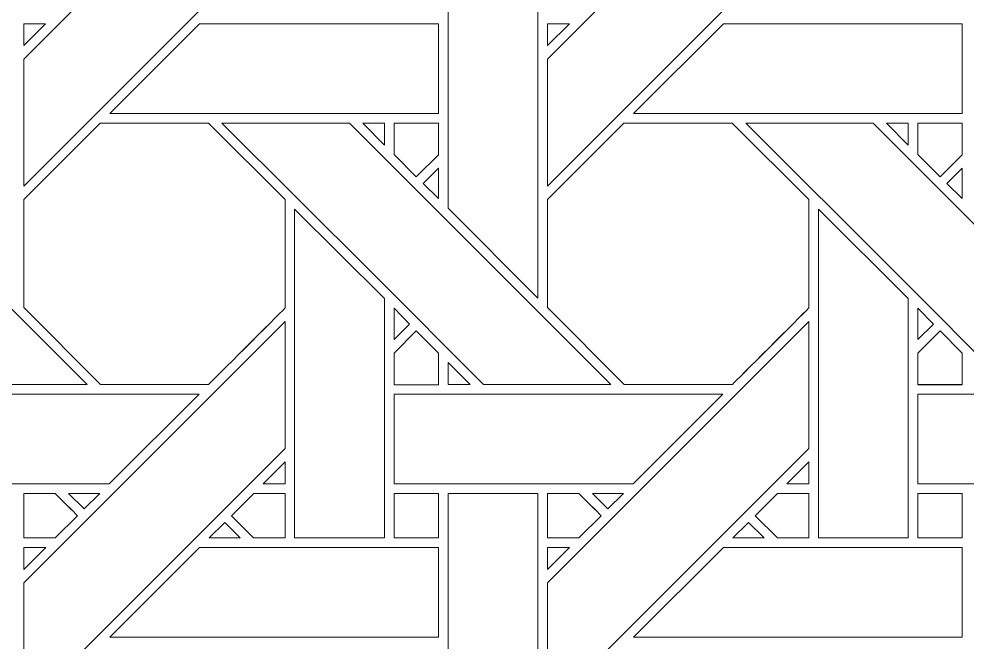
# Model space of a CAD drawing. Header units: inches. Extents: x 3.4 to 21.4, y 0.1 to 18.1.
# Drawn here: x 9.766 to 11.483, y 2.225 to 3.353 of the extents above; entities that cross this region are included whole.
import ezdxf

# ---------------------------------------------------------------- set-up
doc = ezdxf.new("R2010")
doc.units = ezdxf.units.IN
doc.header["$MEASUREMENT"] = 0
doc.layers.add('Design', color=7, linetype='Continuous', lineweight=0)

msp = doc.modelspace()

# ---------------------------------------------------------------- linework, layer by layer
at = {"layer": 'Design'}
for points, knots in [([(3.3829, 18.0948), (3.3829, 18.0948), (3.3829, 0.0948), (3.3829, 0.0948), (3.3829, 0.0948), (21.3829, 0.0948), (21.3829, 0.0948), (21.3829, 0.0948), (21.3829, 18.0948), (21.3829, 18.0948), (21.3829, 18.0948), (3.3829, 18.0948), (3.3829, 18.0948)], [0, 0, 0, 0, 1, 1, 1, 2, 2, 2, 3, 3, 3, 4, 4, 4, 4]), ([(4.2402, 17.2374), (4.2402, 17.2374), (4.2402, 0.9521), (4.2402, 0.9521), (4.2402, 0.9521), (20.5255, 0.9521), (20.5255, 0.9521), (20.5255, 0.9521), (20.5255, 17.2374), (20.5255, 17.2374), (20.5255, 17.2374), (4.2402, 17.2374), (4.2402, 17.2374)], [0, 0, 0, 0, 1, 1, 1, 2, 2, 2, 3, 3, 3, 4, 4, 4, 4]), ([(9.7742, 3.2807), (9.7742, 3.2807), (10.2479, 3.7543), (10.2479, 3.7543), (10.2479, 3.7543), (10.2479, 3.5243), (10.2479, 3.5243), (10.2479, 3.5243), (9.7742, 3.0506), (9.7742, 3.0506), (9.7742, 3.0506), (9.7742, 3.2807), (9.7742, 3.2807)], [0, 0, 0, 0, 1, 1, 1, 2, 2, 2, 3, 3, 3, 4, 4, 4, 4]), ([(10.7229, 3.2807), (10.7229, 3.2807), (11.1966, 3.7543), (11.1966, 3.7543), (11.1966, 3.7543), (11.1966, 3.5243), (11.1966, 3.5243), (11.1966, 3.5243), (10.7229, 3.0506), (10.7229, 3.0506), (10.7229, 3.0506), (10.7229, 3.2807), (10.7229, 3.2807)], [0, 0, 0, 0, 1, 1, 1, 2, 2, 2, 3, 3, 3, 4, 4, 4, 4]), ([(10.7058, 3.4428), (10.7058, 3.4428), (10.7058, 2.8477), (10.7058, 2.8477), (10.7058, 2.8477), (10.5429, 3.0106), (10.5429, 3.0106), (10.5429, 3.0106), (10.5429, 3.4428), (10.5429, 3.4428), (10.5429, 3.4428), (10.7058, 3.4428), (10.7058, 3.4428)], [0, 0, 0, 0, 1, 1, 1, 2, 2, 2, 3, 3, 3, 4, 4, 4, 4]), ([(9.814, 3.3449), (9.814, 3.3449), (9.7742, 3.3051), (9.7742, 3.3051), (9.7742, 3.3051), (9.7742, 3.3449), (9.7742, 3.3449), (9.7742, 3.3449), (9.814, 3.3449), (9.814, 3.3449)], [0, 0, 0, 0, 1, 1, 1, 2, 2, 2, 3, 3, 3, 3]), ([(9.9301, 3.1821), (9.9301, 3.1821), (10.0929, 3.3449), (10.0929, 3.3449), (10.0929, 3.3449), (10.5253, 3.3449), (10.5253, 3.3449), (10.5253, 3.3449), (10.5253, 3.1821), (10.5253, 3.1821), (10.5253, 3.1821), (9.9301, 3.1821), (9.9301, 3.1821)], [0, 0, 0, 0, 1, 1, 1, 2, 2, 2, 3, 3, 3, 4, 4, 4, 4]), ([(10.7628, 3.3449), (10.7628, 3.3449), (10.7229, 3.3051), (10.7229, 3.3051), (10.7229, 3.3051), (10.7229, 3.3449), (10.7229, 3.3449), (10.7229, 3.3449), (10.7628, 3.3449), (10.7628, 3.3449)], [0, 0, 0, 0, 1, 1, 1, 2, 2, 2, 3, 3, 3, 3]), ([(10.8788, 3.1821), (10.8788, 3.1821), (11.0416, 3.3449), (11.0416, 3.3449), (11.0416, 3.3449), (11.4741, 3.3449), (11.4741, 3.3449), (11.4741, 3.3449), (11.4741, 3.1821), (11.4741, 3.1821), (11.4741, 3.1821), (10.8788, 3.1821), (10.8788, 3.1821)], [0, 0, 0, 0, 1, 1, 1, 2, 2, 2, 3, 3, 3, 4, 4, 4, 4]), ([(9.459, 2.8912), (9.459, 2.8912), (9.1847, 3.165), (9.1847, 3.165), (9.1847, 3.165), (9.4156, 3.165), (9.4156, 3.165), (9.4156, 3.165), (9.8892, 2.6913), (9.8892, 2.6913), (9.8892, 2.6913), (9.6582, 2.6913), (9.6582, 2.6913), (9.6582, 2.6913), (9.459, 2.8912), (9.459, 2.8912)], [0, 0, 0, 0, 1, 1, 1, 2, 2, 2, 3, 3, 3, 4, 4, 4, 5, 5, 5, 5]), ([(9.7742, 2.8305), (9.7742, 2.8305), (9.7742, 3.0262), (9.7742, 3.0262), (9.7742, 3.0262), (9.9129, 3.1649), (9.9129, 3.1649), (9.9129, 3.1649), (10.1091, 3.1649), (10.1091, 3.1649), (10.1091, 3.1649), (10.2478, 3.0262), (10.2478, 3.0262), (10.2478, 3.0262), (10.2478, 2.83), (10.2478, 2.83), (10.23, 2.812), (10.1181, 2.7003), (10.1091, 2.6913), (10.1091, 2.6913), (9.9134, 2.6913), (9.9134, 2.6913), (9.9134, 2.6913), (9.7742, 2.8305), (9.7742, 2.8305)], [0, 0, 0, 0, 1, 1, 1, 2, 2, 2, 3, 3, 3, 4, 4, 4, 5, 5, 5, 6, 6, 6, 7, 7, 7, 8, 8, 8, 8]), ([(9.7742, 3.0262), (9.7742, 3.0262), (9.9129, 3.1649), (9.9129, 3.1649), (9.9129, 3.1649), (10.1091, 3.1649), (10.1091, 3.1649), (10.1091, 3.1649), (10.2478, 3.0262), (10.2478, 3.0262), (10.2478, 3.0262), (10.2478, 2.83), (10.2478, 2.83), (10.2298, 2.8118), (10.118, 2.7001), (10.1091, 2.6913), (10.1091, 2.6913), (9.9134, 2.6913), (9.9134, 2.6913), (9.9134, 2.6913), (9.7742, 2.8305), (9.7742, 2.8305), (9.7742, 2.8305), (9.7742, 3.0262), (9.7742, 3.0262)], [0, 0, 0, 0, 1, 1, 1, 2, 2, 2, 3, 3, 3, 4, 4, 4, 5, 5, 5, 6, 6, 6, 7, 7, 7, 8, 8, 8, 8]), ([(10.4077, 2.8912), (10.4077, 2.8912), (10.1334, 3.165), (10.1334, 3.165), (10.1334, 3.165), (10.3643, 3.165), (10.3643, 3.165), (10.3643, 3.165), (10.838, 2.6913), (10.838, 2.6913), (10.838, 2.6913), (10.6069, 2.6913), (10.6069, 2.6913), (10.6069, 2.6913), (10.4077, 2.8912), (10.4077, 2.8912)], [0, 0, 0, 0, 1, 1, 1, 2, 2, 2, 3, 3, 3, 4, 4, 4, 5, 5, 5, 5]), ([(10.4279, 3.165), (10.4279, 3.165), (10.4279, 3.1251), (10.4279, 3.1251), (10.4279, 3.1251), (10.3884, 3.165), (10.3884, 3.165), (10.3884, 3.165), (10.4279, 3.165), (10.4279, 3.165)], [0, 0, 0, 0, 1, 1, 1, 2, 2, 2, 3, 3, 3, 3]), ([(10.5253, 3.1649), (10.5253, 3.1649), (10.5253, 3.1073), (10.5253, 3.1073), (10.5253, 3.1073), (10.4854, 3.0674), (10.4854, 3.0674), (10.4854, 3.0674), (10.445, 3.1077), (10.445, 3.1077), (10.445, 3.1077), (10.445, 3.1649), (10.445, 3.1649), (10.445, 3.1649), (10.5253, 3.1649), (10.5253, 3.1649)], [0, 0, 0, 0, 1, 1, 1, 2, 2, 2, 3, 3, 3, 4, 4, 4, 5, 5, 5, 5]), ([(10.4854, 3.0674), (10.4854, 3.0674), (10.445, 3.1077), (10.445, 3.1077), (10.445, 3.1077), (10.445, 3.1649), (10.445, 3.1649), (10.445, 3.1649), (10.5253, 3.1649), (10.5253, 3.1649), (10.5253, 3.1649), (10.5253, 3.1073), (10.5253, 3.1073), (10.5253, 3.1073), (10.4854, 3.0674), (10.4854, 3.0674)], [0, 0, 0, 0, 1, 1, 1, 2, 2, 2, 3, 3, 3, 4, 4, 4, 5, 5, 5, 5]), ([(10.8616, 3.1649), (10.8616, 3.1649), (11.0578, 3.1649), (11.0578, 3.1649), (11.0578, 3.1649), (11.1966, 3.0262), (11.1966, 3.0262), (11.1966, 3.0262), (11.1966, 2.83), (11.1966, 2.83), (11.1788, 2.812), (11.0669, 2.7003), (11.0579, 2.6913), (11.0579, 2.6913), (10.8622, 2.6913), (10.8622, 2.6913), (10.8622, 2.6913), (10.7229, 2.8305), (10.7229, 2.8305), (10.7229, 2.8305), (10.7229, 3.0262), (10.7229, 3.0262), (10.7229, 3.0262), (10.8616, 3.1649), (10.8616, 3.1649)], [0, 0, 0, 0, 1, 1, 1, 2, 2, 2, 3, 3, 3, 4, 4, 4, 5, 5, 5, 6, 6, 6, 7, 7, 7, 8, 8, 8, 8]), ([(10.7229, 2.8305), (10.7229, 2.8305), (10.7229, 3.0262), (10.7229, 3.0262), (10.7229, 3.0262), (10.8616, 3.1649), (10.8616, 3.1649), (10.8616, 3.1649), (11.0578, 3.1649), (11.0578, 3.1649), (11.0578, 3.1649), (11.1966, 3.0262), (11.1966, 3.0262), (11.1966, 3.0262), (11.1966, 2.83), (11.1966, 2.83), (11.1786, 2.8118), (11.0667, 2.7001), (11.0579, 2.6913), (11.0579, 2.6913), (10.8622, 2.6913), (10.8622, 2.6913), (10.8622, 2.6913), (10.7229, 2.8305), (10.7229, 2.8305)], [0, 0, 0, 0, 1, 1, 1, 2, 2, 2, 3, 3, 3, 4, 4, 4, 5, 5, 5, 6, 6, 6, 7, 7, 7, 8, 8, 8, 8]), ([(11.3565, 2.8912), (11.3565, 2.8912), (11.0821, 3.165), (11.0821, 3.165), (11.0821, 3.165), (11.313, 3.165), (11.313, 3.165), (11.313, 3.165), (11.7867, 2.6913), (11.7867, 2.6913), (11.7867, 2.6913), (11.5557, 2.6913), (11.5557, 2.6913), (11.5557, 2.6913), (11.3565, 2.8912), (11.3565, 2.8912)], [0, 0, 0, 0, 1, 1, 1, 2, 2, 2, 3, 3, 3, 4, 4, 4, 5, 5, 5, 5]), ([(11.3766, 3.165), (11.3766, 3.165), (11.3766, 3.1251), (11.3766, 3.1251), (11.3766, 3.1251), (11.3372, 3.165), (11.3372, 3.165), (11.3372, 3.165), (11.3766, 3.165), (11.3766, 3.165)], [0, 0, 0, 0, 1, 1, 1, 2, 2, 2, 3, 3, 3, 3]), ([(11.474, 3.1649), (11.474, 3.1649), (11.474, 3.1073), (11.474, 3.1073), (11.474, 3.1073), (11.4341, 3.0674), (11.4341, 3.0674), (11.4341, 3.0674), (11.3938, 3.1077), (11.3938, 3.1077), (11.3938, 3.1077), (11.3938, 3.1649), (11.3938, 3.1649), (11.3938, 3.1649), (11.474, 3.1649), (11.474, 3.1649)], [0, 0, 0, 0, 1, 1, 1, 2, 2, 2, 3, 3, 3, 4, 4, 4, 5, 5, 5, 5]), ([(11.4341, 3.0674), (11.4341, 3.0674), (11.3938, 3.1077), (11.3938, 3.1077), (11.3938, 3.1077), (11.3938, 3.1649), (11.3938, 3.1649), (11.3938, 3.1649), (11.474, 3.1649), (11.474, 3.1649), (11.474, 3.1649), (11.474, 3.1073), (11.474, 3.1073), (11.474, 3.1073), (11.4341, 3.0674), (11.4341, 3.0674)], [0, 0, 0, 0, 1, 1, 1, 2, 2, 2, 3, 3, 3, 4, 4, 4, 5, 5, 5, 5]), ([(10.5253, 3.0831), (10.5253, 3.0831), (10.5253, 3.028), (10.5253, 3.028), (10.5253, 3.028), (10.4976, 3.0553), (10.4976, 3.0553), (10.4976, 3.0553), (10.5253, 3.0831), (10.5253, 3.0831)], [0, 0, 0, 0, 1, 1, 1, 2, 2, 2, 3, 3, 3, 3]), ([(11.4741, 3.0831), (11.4741, 3.0831), (11.4741, 3.028), (11.4741, 3.028), (11.4741, 3.028), (11.4463, 3.0553), (11.4463, 3.0553), (11.4463, 3.0553), (11.4741, 3.0831), (11.4741, 3.0831)], [0, 0, 0, 0, 1, 1, 1, 2, 2, 2, 3, 3, 3, 3]), ([(10.4278, 2.847), (10.4278, 2.847), (10.4278, 2.4133), (10.4278, 2.4133), (10.4278, 2.4133), (10.265, 2.4133), (10.265, 2.4133), (10.265, 2.4133), (10.265, 3.0091), (10.265, 3.0091), (10.265, 3.0091), (10.4278, 2.847), (10.4278, 2.847)], [0, 0, 0, 0, 1, 1, 1, 2, 2, 2, 3, 3, 3, 4, 4, 4, 4]), ([(11.3765, 2.847), (11.3765, 2.847), (11.3765, 2.4133), (11.3765, 2.4133), (11.3765, 2.4133), (11.2137, 2.4133), (11.2137, 2.4133), (11.2137, 2.4133), (11.2137, 3.0091), (11.2137, 3.0091), (11.2137, 3.0091), (11.3765, 2.847), (11.3765, 2.847)], [0, 0, 0, 0, 1, 1, 1, 2, 2, 2, 3, 3, 3, 4, 4, 4, 4]), ([(10.4451, 2.7728), (10.4451, 2.7728), (10.4451, 2.8295), (10.4451, 2.8295), (10.4451, 2.8295), (10.4733, 2.8009), (10.4733, 2.8009), (10.4733, 2.8009), (10.4451, 2.7728), (10.4451, 2.7728)], [0, 0, 0, 0, 1, 1, 1, 2, 2, 2, 3, 3, 3, 3]), ([(11.3938, 2.7728), (11.3938, 2.7728), (11.3938, 2.8295), (11.3938, 2.8295), (11.3938, 2.8295), (11.422, 2.8009), (11.422, 2.8009), (11.422, 2.8009), (11.3938, 2.7728), (11.3938, 2.7728)], [0, 0, 0, 0, 1, 1, 1, 2, 2, 2, 3, 3, 3, 3]), ([(9.7742, 2.332), (9.7742, 2.332), (10.2479, 2.8056), (10.2479, 2.8056), (10.2479, 2.8056), (10.2479, 2.5756), (10.2479, 2.5756), (10.2479, 2.5756), (9.7742, 2.1019), (9.7742, 2.1019), (9.7742, 2.1019), (9.7742, 2.332), (9.7742, 2.332)], [0, 0, 0, 0, 1, 1, 1, 2, 2, 2, 3, 3, 3, 4, 4, 4, 4]), ([(10.7229, 2.332), (10.7229, 2.332), (11.1966, 2.8056), (11.1966, 2.8056), (11.1966, 2.8056), (11.1966, 2.5756), (11.1966, 2.5756), (11.1966, 2.5756), (10.7229, 2.1019), (10.7229, 2.1019), (10.7229, 2.1019), (10.7229, 2.332), (10.7229, 2.332)], [0, 0, 0, 0, 1, 1, 1, 2, 2, 2, 3, 3, 3, 4, 4, 4, 4]), ([(10.4451, 2.691), (10.4451, 2.691), (10.4451, 2.7483), (10.4451, 2.7483), (10.4451, 2.7483), (10.4854, 2.7887), (10.4854, 2.7887), (10.4854, 2.7887), (10.5257, 2.7483), (10.5257, 2.7483), (10.5257, 2.7483), (10.5257, 2.691), (10.5257, 2.691), (10.5257, 2.691), (10.4451, 2.691), (10.4451, 2.691)], [0, 0, 0, 0, 1, 1, 1, 2, 2, 2, 3, 3, 3, 4, 4, 4, 5, 5, 5, 5]), ([(10.4451, 2.691), (10.4451, 2.691), (10.4451, 2.7483), (10.4451, 2.7483), (10.4451, 2.7483), (10.4854, 2.7887), (10.4854, 2.7887), (10.4854, 2.7887), (10.5257, 2.7483), (10.5257, 2.7483), (10.5257, 2.7483), (10.5257, 2.691), (10.5257, 2.691), (10.5257, 2.691), (10.4451, 2.691), (10.4451, 2.691)], [0, 0, 0, 0, 1, 1, 1, 2, 2, 2, 3, 3, 3, 4, 4, 4, 5, 5, 5, 5]), ([(11.3938, 2.691), (11.3938, 2.691), (11.3938, 2.7483), (11.3938, 2.7483), (11.3938, 2.7483), (11.4341, 2.7887), (11.4341, 2.7887), (11.4341, 2.7887), (11.4744, 2.7483), (11.4744, 2.7483), (11.4744, 2.7483), (11.4744, 2.691), (11.4744, 2.691), (11.4744, 2.691), (11.3938, 2.691), (11.3938, 2.691)], [0, 0, 0, 0, 1, 1, 1, 2, 2, 2, 3, 3, 3, 4, 4, 4, 5, 5, 5, 5]), ([(11.3938, 2.6912), (11.3938, 2.6912), (11.3938, 2.7483), (11.3938, 2.7483), (11.3938, 2.7483), (11.4341, 2.7887), (11.4341, 2.7887), (11.4341, 2.7887), (11.4744, 2.7483), (11.4744, 2.7483), (11.4744, 2.7483), (11.4744, 2.6912), (11.4744, 2.6912), (11.4744, 2.6912), (11.3938, 2.6912), (11.3938, 2.6912)], [0, 0, 0, 0, 1, 1, 1, 2, 2, 2, 3, 3, 3, 4, 4, 4, 5, 5, 5, 5]), ([(10.5827, 2.6913), (10.5827, 2.6913), (10.543, 2.6913), (10.543, 2.6913), (10.543, 2.6913), (10.543, 2.7311), (10.543, 2.7311), (10.543, 2.7311), (10.5827, 2.6913), (10.5827, 2.6913)], [0, 0, 0, 0, 1, 1, 1, 2, 2, 2, 3, 3, 3, 3]), ([(9.4964, 2.5114), (9.4964, 2.5114), (9.4964, 2.6741), (9.4964, 2.6741), (9.4964, 2.6741), (10.0921, 2.6741), (10.0921, 2.6741), (10.0921, 2.6741), (9.9293, 2.5114), (9.9293, 2.5114), (9.9293, 2.5114), (9.4964, 2.5114), (9.4964, 2.5114)], [0, 0, 0, 0, 1, 1, 1, 2, 2, 2, 3, 3, 3, 4, 4, 4, 4]), ([(10.4451, 2.5114), (10.4451, 2.5114), (10.4451, 2.6741), (10.4451, 2.6741), (10.4451, 2.6741), (11.0408, 2.6741), (11.0408, 2.6741), (11.0408, 2.6741), (10.8781, 2.5114), (10.8781, 2.5114), (10.8781, 2.5114), (10.4451, 2.5114), (10.4451, 2.5114)], [0, 0, 0, 0, 1, 1, 1, 2, 2, 2, 3, 3, 3, 4, 4, 4, 4]), ([(11.3938, 2.5114), (11.3938, 2.5114), (11.3938, 2.6741), (11.3938, 2.6741), (11.3938, 2.6741), (11.9895, 2.6741), (11.9895, 2.6741), (11.9895, 2.6741), (11.8268, 2.5114), (11.8268, 2.5114), (11.8268, 2.5114), (11.3938, 2.5114), (11.3938, 2.5114)], [0, 0, 0, 0, 1, 1, 1, 2, 2, 2, 3, 3, 3, 4, 4, 4, 4]), ([(10.2081, 2.5114), (10.2081, 2.5114), (10.2479, 2.5512), (10.2479, 2.5512), (10.2479, 2.5512), (10.2479, 2.5114), (10.2479, 2.5114), (10.2479, 2.5114), (10.2081, 2.5114), (10.2081, 2.5114)], [0, 0, 0, 0, 1, 1, 1, 2, 2, 2, 3, 3, 3, 3]), ([(11.1568, 2.5114), (11.1568, 2.5114), (11.1966, 2.5512), (11.1966, 2.5512), (11.1966, 2.5512), (11.1966, 2.5114), (11.1966, 2.5114), (11.1966, 2.5114), (11.1568, 2.5114), (11.1568, 2.5114)], [0, 0, 0, 0, 1, 1, 1, 2, 2, 2, 3, 3, 3, 3]), ([(9.8716, 2.4537), (9.8716, 2.4537), (9.8312, 2.4133), (9.8312, 2.4133), (9.8312, 2.4133), (9.7742, 2.4133), (9.7742, 2.4133), (9.7742, 2.4133), (9.7742, 2.4941), (9.7742, 2.4941), (9.7742, 2.4941), (9.8313, 2.4941), (9.8313, 2.4941), (9.8364, 2.4889), (9.8672, 2.4581), (9.8716, 2.4537)], [0, 0, 0, 0, 1, 1, 1, 2, 2, 2, 3, 3, 3, 4, 4, 4, 5, 5, 5, 5]), ([(9.7742, 2.4941), (9.7742, 2.4941), (9.8313, 2.4941), (9.8313, 2.4941), (9.8366, 2.4887), (9.8674, 2.4579), (9.8716, 2.4537), (9.8716, 2.4537), (9.8312, 2.4133), (9.8312, 2.4133), (9.8312, 2.4133), (9.7742, 2.4133), (9.7742, 2.4133), (9.7742, 2.4133), (9.7742, 2.4941), (9.7742, 2.4941)], [0, 0, 0, 0, 1, 1, 1, 2, 2, 2, 3, 3, 3, 4, 4, 4, 5, 5, 5, 5]), ([(9.9121, 2.4941), (9.9121, 2.4941), (9.8838, 2.4659), (9.8838, 2.4659), (9.8838, 2.4659), (9.8556, 2.4941), (9.8556, 2.4941), (9.8556, 2.4941), (9.9121, 2.4941), (9.9121, 2.4941)], [0, 0, 0, 0, 1, 1, 1, 2, 2, 2, 3, 3, 3, 3]), ([(10.1907, 2.4133), (10.1907, 2.4133), (10.1504, 2.4536), (10.1504, 2.4536), (10.1504, 2.4536), (10.1908, 2.4941), (10.1908, 2.4941), (10.1908, 2.4941), (10.2479, 2.4941), (10.2479, 2.4941), (10.2479, 2.4941), (10.2479, 2.4133), (10.2479, 2.4133), (10.2479, 2.4133), (10.1907, 2.4133), (10.1907, 2.4133)], [0, 0, 0, 0, 1, 1, 1, 2, 2, 2, 3, 3, 3, 4, 4, 4, 5, 5, 5, 5]), ([(10.1504, 2.4536), (10.1504, 2.4536), (10.1908, 2.4941), (10.1908, 2.4941), (10.1908, 2.4941), (10.2479, 2.4941), (10.2479, 2.4941), (10.2479, 2.4941), (10.2479, 2.4133), (10.2479, 2.4133), (10.2479, 2.4133), (10.1907, 2.4133), (10.1907, 2.4133), (10.1907, 2.4133), (10.1504, 2.4536), (10.1504, 2.4536)], [0, 0, 0, 0, 1, 1, 1, 2, 2, 2, 3, 3, 3, 4, 4, 4, 5, 5, 5, 5]), ([(10.4451, 2.4133), (10.4451, 2.4133), (10.4451, 2.4941), (10.4451, 2.4941), (10.4451, 2.4941), (10.5253, 2.4941), (10.5253, 2.4941), (10.5253, 2.4941), (10.5253, 2.4133), (10.5253, 2.4133), (10.5253, 2.4133), (10.4451, 2.4133), (10.4451, 2.4133)], [0, 0, 0, 0, 1, 1, 1, 2, 2, 2, 3, 3, 3, 4, 4, 4, 4]), ([(10.4451, 2.4941), (10.4451, 2.4941), (10.5253, 2.4941), (10.5253, 2.4941), (10.5253, 2.4941), (10.5253, 2.4133), (10.5253, 2.4133), (10.5253, 2.4133), (10.4451, 2.4133), (10.4451, 2.4133), (10.4451, 2.4133), (10.4451, 2.4941), (10.4451, 2.4941)], [0, 0, 0, 0, 1, 1, 1, 2, 2, 2, 3, 3, 3, 4, 4, 4, 4]), ([(10.7058, 2.4941), (10.7058, 2.4941), (10.7058, 1.899), (10.7058, 1.899), (10.7058, 1.899), (10.5429, 2.0619), (10.5429, 2.0619), (10.5429, 2.0619), (10.5429, 2.4941), (10.5429, 2.4941), (10.5429, 2.4941), (10.7058, 2.4941), (10.7058, 2.4941)], [0, 0, 0, 0, 1, 1, 1, 2, 2, 2, 3, 3, 3, 4, 4, 4, 4]), ([(10.78, 2.4941), (10.7851, 2.4889), (10.8159, 2.4581), (10.8203, 2.4537), (10.8203, 2.4537), (10.7799, 2.4133), (10.7799, 2.4133), (10.7799, 2.4133), (10.7229, 2.4133), (10.7229, 2.4133), (10.7229, 2.4133), (10.7229, 2.4941), (10.7229, 2.4941), (10.7229, 2.4941), (10.78, 2.4941), (10.78, 2.4941)], [0, 0, 0, 0, 1, 1, 1, 2, 2, 2, 3, 3, 3, 4, 4, 4, 5, 5, 5, 5]), ([(10.7229, 2.4941), (10.7229, 2.4941), (10.78, 2.4941), (10.78, 2.4941), (10.7852, 2.4889), (10.816, 2.458), (10.8203, 2.4537), (10.8203, 2.4537), (10.7799, 2.4133), (10.7799, 2.4133), (10.7799, 2.4133), (10.7229, 2.4133), (10.7229, 2.4133), (10.7229, 2.4133), (10.7229, 2.4941), (10.7229, 2.4941)], [0, 0, 0, 0, 1, 1, 1, 2, 2, 2, 3, 3, 3, 4, 4, 4, 5, 5, 5, 5]), ([(10.8608, 2.4941), (10.8608, 2.4941), (10.8325, 2.4659), (10.8325, 2.4659), (10.8325, 2.4659), (10.8044, 2.4941), (10.8044, 2.4941), (10.8044, 2.4941), (10.8608, 2.4941), (10.8608, 2.4941)], [0, 0, 0, 0, 1, 1, 1, 2, 2, 2, 3, 3, 3, 3]), ([(11.1395, 2.4133), (11.1395, 2.4133), (11.0991, 2.4536), (11.0991, 2.4536), (11.0991, 2.4536), (11.1396, 2.4941), (11.1396, 2.4941), (11.1396, 2.4941), (11.1966, 2.4941), (11.1966, 2.4941), (11.1966, 2.4941), (11.1966, 2.4133), (11.1966, 2.4133), (11.1966, 2.4133), (11.1395, 2.4133), (11.1395, 2.4133)], [0, 0, 0, 0, 1, 1, 1, 2, 2, 2, 3, 3, 3, 4, 4, 4, 5, 5, 5, 5]), ([(11.0991, 2.4536), (11.0991, 2.4536), (11.1396, 2.4941), (11.1396, 2.4941), (11.1396, 2.4941), (11.1966, 2.4941), (11.1966, 2.4941), (11.1966, 2.4941), (11.1966, 2.4133), (11.1966, 2.4133), (11.1966, 2.4133), (11.1395, 2.4133), (11.1395, 2.4133), (11.1395, 2.4133), (11.0991, 2.4536), (11.0991, 2.4536)], [0, 0, 0, 0, 1, 1, 1, 2, 2, 2, 3, 3, 3, 4, 4, 4, 5, 5, 5, 5]), ([(11.3938, 2.4133), (11.3938, 2.4133), (11.3938, 2.4941), (11.3938, 2.4941), (11.3938, 2.4941), (11.474, 2.4941), (11.474, 2.4941), (11.474, 2.4941), (11.474, 2.4133), (11.474, 2.4133), (11.474, 2.4133), (11.3938, 2.4133), (11.3938, 2.4133)], [0, 0, 0, 0, 1, 1, 1, 2, 2, 2, 3, 3, 3, 4, 4, 4, 4]), ([(11.3938, 2.4941), (11.3938, 2.4941), (11.474, 2.4941), (11.474, 2.4941), (11.474, 2.4941), (11.474, 2.4133), (11.474, 2.4133), (11.474, 2.4133), (11.3938, 2.4133), (11.3938, 2.4133), (11.3938, 2.4133), (11.3938, 2.4941), (11.3938, 2.4941)], [0, 0, 0, 0, 1, 1, 1, 2, 2, 2, 3, 3, 3, 4, 4, 4, 4]), ([(10.1666, 2.4133), (10.1666, 2.4133), (10.11, 2.4133), (10.11, 2.4133), (10.11, 2.4133), (10.1383, 2.4416), (10.1383, 2.4416), (10.1383, 2.4416), (10.1666, 2.4133), (10.1666, 2.4133)], [0, 0, 0, 0, 1, 1, 1, 2, 2, 2, 3, 3, 3, 3]), ([(11.1153, 2.4133), (11.1153, 2.4133), (11.0588, 2.4133), (11.0588, 2.4133), (11.0588, 2.4133), (11.087, 2.4416), (11.087, 2.4416), (11.087, 2.4416), (11.1153, 2.4133), (11.1153, 2.4133)], [0, 0, 0, 0, 1, 1, 1, 2, 2, 2, 3, 3, 3, 3]), ([(9.8141, 2.3962), (9.8141, 2.3962), (9.7742, 2.3564), (9.7742, 2.3564), (9.7742, 2.3564), (9.7742, 2.3962), (9.7742, 2.3962), (9.7742, 2.3962), (9.8141, 2.3962), (9.8141, 2.3962)], [0, 0, 0, 0, 1, 1, 1, 2, 2, 2, 3, 3, 3, 3]), ([(9.9301, 2.2334), (9.9301, 2.2334), (10.0929, 2.3962), (10.0929, 2.3962), (10.0929, 2.3962), (10.5253, 2.3962), (10.5253, 2.3962), (10.5253, 2.3962), (10.5253, 2.2334), (10.5253, 2.2334), (10.5253, 2.2334), (9.9301, 2.2334), (9.9301, 2.2334)], [0, 0, 0, 0, 1, 1, 1, 2, 2, 2, 3, 3, 3, 4, 4, 4, 4]), ([(10.7628, 2.3962), (10.7628, 2.3962), (10.7229, 2.3564), (10.7229, 2.3564), (10.7229, 2.3564), (10.7229, 2.3962), (10.7229, 2.3962), (10.7229, 2.3962), (10.7628, 2.3962), (10.7628, 2.3962)], [0, 0, 0, 0, 1, 1, 1, 2, 2, 2, 3, 3, 3, 3]), ([(10.8788, 2.2334), (10.8788, 2.2334), (11.0416, 2.3962), (11.0416, 2.3962), (11.0416, 2.3962), (11.4741, 2.3962), (11.4741, 2.3962), (11.4741, 2.3962), (11.4741, 2.2334), (11.4741, 2.2334), (11.4741, 2.2334), (10.8788, 2.2334), (10.8788, 2.2334)], [0, 0, 0, 0, 1, 1, 1, 2, 2, 2, 3, 3, 3, 4, 4, 4, 4])]:
    msp.add_open_spline(points, degree=3, knots=knots, dxfattribs=at)

doc.saveas('drawing.dxf')
